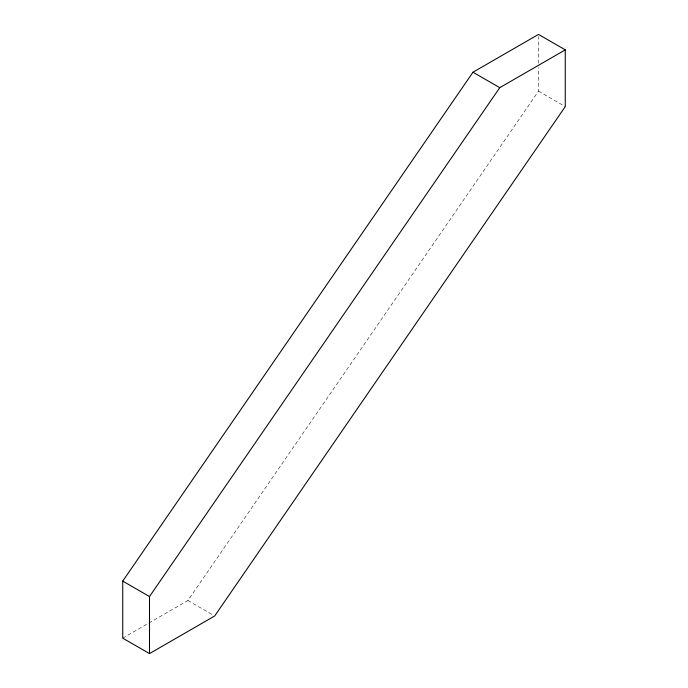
<?xml version="1.0" encoding="UTF-8"?>
<svg xmlns="http://www.w3.org/2000/svg" width="688" height="688" viewBox="0 0 688 688"><rect width="100%" height="100%" fill="white"/><g stroke="black" fill="none" stroke-linecap="round" stroke-linejoin="round"><path stroke-width="0.52" stroke-dasharray="3.44 2.58" d="M148.797 623.096L187.893 600.521L538.498 91.151L538.498 67.596M538.498 63.313L538.498 36.541M122.731 638.146L147.868 623.629M538.498 91.151L565.269 106.606M187.893 600.521L212.824 614.909"/><path stroke-width="1.03" d="M565.269 49.854L565.269 106.606L214.673 615.975L149.502 653.6L122.731 638.146L122.731 581.093L472.983 72.223L538.498 34.4L565.269 49.854L499.755 87.677L149.502 596.548L149.502 653.6M472.983 72.223L499.755 87.677M122.731 581.093L149.502 596.548"/></g></svg>
